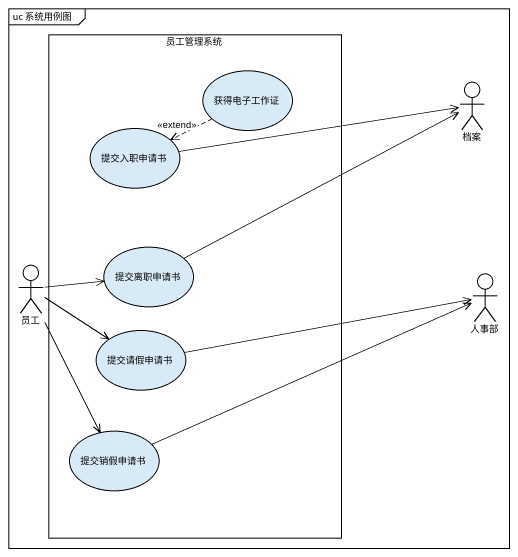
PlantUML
@startuml
mainframe uc 系统用例图
rectangle 员工管理系统 {
  usecase 获得电子工作证
  usecase 提交入职申请书
  usecase 提交离职申请书
  usecase 提交请假申请书
  usecase 提交销假申请书
}
actor 档案
actor 员工
actor 人事部
获得电子工作证 .left.> 提交入职申请书 : <<extend>>
提交入职申请书 -right-> 档案
提交离职申请书 -right-> 档案
员工 -right-> 提交离职申请书
员工 -right-> 提交请假申请书
员工 --> 提交销假申请书
提交请假申请书 -right-> 人事部
提交销假申请书 -right-> 人事部
@enduml
